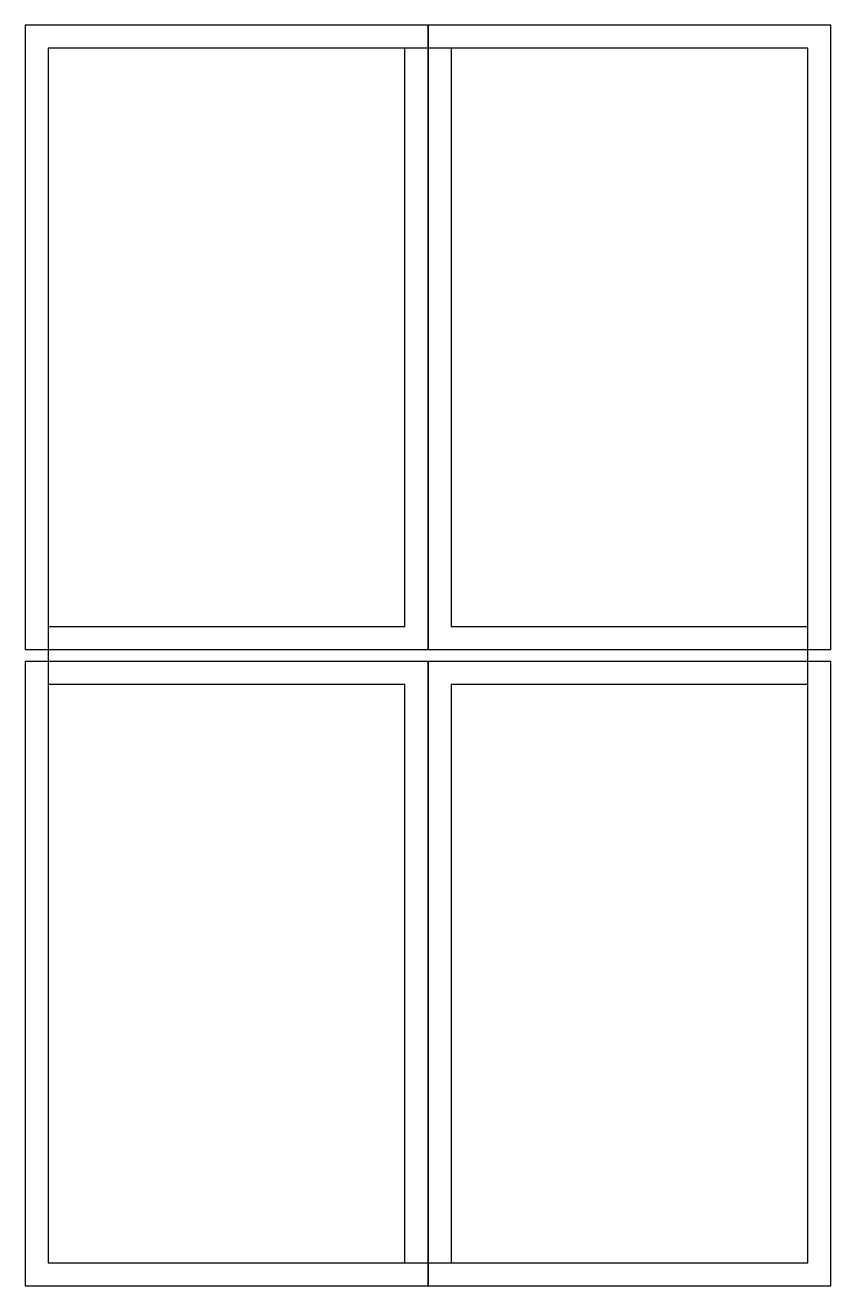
# Model space of a CAD drawing. Header units: millimetres. Extents: x -654 to 1998, y -2281 to 1871.
import ezdxf

# ---------------------------------------------------------------- set-up
doc = ezdxf.new("R2010")
doc.units = ezdxf.units.MM

msp = doc.modelspace()

# ---------------------------------------------------------------- linework, layer by layer
at = {"color": 2, "true_color": 0xf1eb1f}
for points in [[(671.8, 1871), (-654.2, 1871), (-654.2, -185), (671.8, -185)], [(1997.8, 1871), (671.8, 1871), (671.8, -185), (1997.8, -185)], [(595.8, 1795), (-578.2, 1795), (-578.2, -109), (595.8, -109)], [(1921.8, 1795), (747.8, 1795), (747.8, -109), (1921.8, -109)], [(671.8, -225), (-654.2, -225), (-654.2, -2281), (671.8, -2281)], [(1997.8, -225), (671.8, -225), (671.8, -2281), (1997.8, -2281)], [(595.8, -301), (-578.2, -301), (-578.2, -2205), (595.8, -2205)], [(1921.8, -301), (747.8, -301), (747.8, -2205), (1921.8, -2205)]]:
    msp.add_lwpolyline(points, close=True, dxfattribs=at)
msp.add_lwpolyline([(1921.8, 1795), (-578.2, 1795), (-578.2, -2205), (1921.8, -2205)], close=True)

doc.saveas('drawing.dxf')
